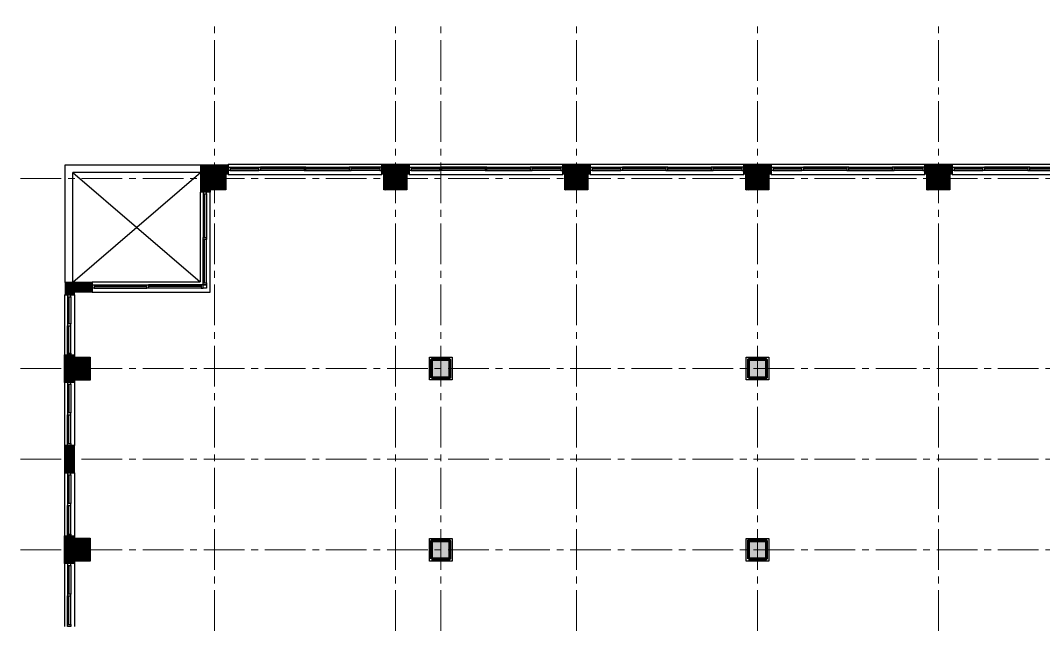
# Model space of a CAD drawing. Header units: inches. Extents: x -58 to 2079, y -173 to 1932.
# Drawn here: x -58 to 1298, y 1129 to 1932 of the extents above; entities that cross this region are included whole.
import ezdxf

# ---------------------------------------------------------------- set-up
doc = ezdxf.new("R2010")
doc.units = ezdxf.units.IN
doc.header["$LTSCALE"] = 72
doc.header["$MEASUREMENT"] = 0
doc.linetypes.add('CENTER2', pattern=[1.125, 0.75, -0.125, 0.125, -0.125])
doc.layers.get('0').update_dxf_attribs({"linetype": 'CONTINUOUS'})
doc.layers.add('A-Wall-Bldg', color=235, linetype='CONTINUOUS')
doc.layers.add('S-Cols-Patt', color=5, linetype='CONTINUOUS', lineweight=60)
doc.layers.add('S-Grid', color=8, linetype='CENTER2', lineweight=13)

# ---------------------------------------------------------------- blocks, each defined once
blk = doc.blocks.new('A$C02883848')
h = blk.add_hatch()
h.set_pattern_fill('ANSI31', color=6, scale=10, style=0)
h.set_pattern_definition([(45, (-4.7809, -750.3497), (-0.8838835, 0.8838835), [])])
h.paths.add_polyline_path([(13.25, 18.25), (13.25, 15.25), (34.25, 15.25), (34.25, -15.25), (13.25, -15.25), (13.25, -18.25), (0, -18.25), (0, 18.25)])
at = {"color": 6}
blk.add_lwpolyline([(13.25, 18.25), (13.25, 15.25), (34.25, 15.25), (34.25, -15.25), (13.25, -15.25), (13.25, -18.25), (0, -18.25), (0, 18.25)], close=True, dxfattribs=at)
blk = doc.blocks.new('A$C3F80055B')
at = {"color": 6}
for p, q in [((0, 41.75), (0, -41.75)), ((4, 39.25), (4, 1.25)), ((5, 39.25), (5, 1.25)), ((6, 39.25), (6, 1.25)), ((8.5, 39.25), (8.5, 1.25)), ((4, -39.25), (4, -1.25)), ((5, -39.25), (5, -1.25)), ((6, -39.25), (6, -1.25)), ((8.5, -39.25), (8.5, -1.25))]:
    blk.add_line(p, q, dxfattribs=at)
for points in [[(4, 41.75), (4, 39.25), (8.5, 39.25), (8.5, 41.75)], [(4, 1.25), (4, -1.25), (8.5, -1.25), (8.5, 1.25)], [(4, -41.75), (4, -39.25), (8.5, -39.25), (8.5, -41.75)]]:
    blk.add_lwpolyline(points, close=True, dxfattribs=at)
at = {"color": 6, "flags": 128}
blk.add_lwpolyline([(13.25, 41.75), (13.5, 41.75), (13.5, -41.75), (13.25, -41.75)], dxfattribs=at)
blk = doc.blocks.new('A$C71075FA8')
h = blk.add_hatch()
h.set_pattern_fill('ANSI31', color=6, scale=10, style=0)
h.set_pattern_definition([(45, (-4.9227, -635.6225), (-0.8838835, 0.8838835), [])])
h.paths.add_polyline_path([(0, 18.25), (13.25, 18.25), (13.25, -18.25), (0, -18.25)])
at = {"color": 6, "flags": 128}
blk.add_lwpolyline([(13.25, 18.25), (0, 18.25), (0, -18.25), (13.25, -18.25)], close=True, dxfattribs=at)
blk = doc.blocks.new('A$C192C5959')
at = {"color": 6}
for p, q in [((-101.75, 0.01375), (101.75, 0.01375)), ((-101.75, 0.01375), (-101.75, -13.5)), ((101.75, 0.01375), (101.75, -13.5)), ((-101.75, -13.5), (101.75, -13.5)), ((-99.25, -4), (-61.25, -4)), ((-99.25, -5), (-61.25, -5)), ((-99.25, -6), (-61.25, -6)), ((-99.25, -8.5), (-61.25, -8.5)), ((-1.25, -4), (-58.75, -4)), ((-1.25, -5), (-58.75, -5)), ((-1.25, -6), (-58.75, -6)), ((-1.25, -8.5), (-58.75, -8.5)), ((1.25, -4), (58.75, -4)), ((1.25, -5), (58.75, -5)), ((1.25, -6), (58.75, -6)), ((1.25, -8.5), (58.75, -8.5)), ((99.25, -4), (61.25, -4)), ((99.25, -5), (61.25, -5)), ((99.25, -6), (61.25, -6)), ((99.25, -8.5), (61.25, -8.5))]:
    blk.add_line(p, q, dxfattribs=at)
for points in [[(-101.75, -4), (-99.25, -4), (-99.25, -8.5), (-101.75, -8.5)], [(-61.25, -4), (-58.75, -4), (-58.75, -8.5), (-61.25, -8.5)], [(1.25, -4), (-1.25, -4), (-1.25, -8.5), (1.25, -8.5)], [(61.25, -4), (58.75, -4), (58.75, -8.5), (61.25, -8.5)], [(101.75, -4), (99.25, -4), (99.25, -8.5), (101.75, -8.5)]]:
    blk.add_lwpolyline(points, close=True, dxfattribs=at)
blk = doc.blocks.new('A$C1DE7074B')
at = {"color": 6}
for p, q in [((-101.75, 0), (101.75, 0)), ((-101.75, 0), (-101.75, -13.5)), ((101.75, 0), (101.75, -13.5)), ((-101.75, -13.5), (101.75, -13.5)), ((-99.25, -4), (-61.25, -4)), ((-99.25, -5), (-61.25, -5)), ((-99.25, -6), (-61.25, -6)), ((-99.25, -8.5), (-61.25, -8.5)), ((-1.25, -4), (-58.75, -4)), ((-1.25, -5), (-58.75, -5)), ((-1.25, -6), (-58.75, -6)), ((-1.25, -8.5), (-58.75, -8.5)), ((1.25, -4), (58.75, -4)), ((1.25, -5), (58.75, -5)), ((1.25, -6), (58.75, -6)), ((1.25, -8.5), (58.75, -8.5)), ((99.25, -4), (61.25, -4)), ((99.25, -5), (61.25, -5)), ((99.25, -6), (61.25, -6)), ((99.25, -8.5), (61.25, -8.5))]:
    blk.add_line(p, q, dxfattribs=at)
for points in [[(-101.75, -4), (-99.25, -4), (-99.25, -8.5), (-101.75, -8.5)], [(-61.25, -4), (-58.75, -4), (-58.75, -8.5), (-61.25, -8.5)], [(1.25, -4), (-1.25, -4), (-1.25, -8.5), (1.25, -8.5)], [(61.25, -4), (58.75, -4), (58.75, -8.5), (61.25, -8.5)], [(101.75, -4), (99.25, -4), (99.25, -8.5), (101.75, -8.5)]]:
    blk.add_lwpolyline(points, close=True, dxfattribs=at)
blk = doc.blocks.new('A$C2B082AA3')
h = blk.add_hatch()
h.set_pattern_fill('ANSI31', color=6, scale=10, style=0)
h.set_pattern_definition([(45, (-185.7809, -1740.336), (-0.8838835, 0.8838835), [])])
h.paths.add_polyline_path([(0, 0), (36.25, 0), (36.25, -12.25), (33.25, -12.25), (33.25, -33.23625), (12.25, -33.23625), (12.25, -36), (0, -36)])
at = {"color": 6}
blk.add_lwpolyline([(0, 0), (36.25, 0), (36.25, -12.25), (33.25, -12.25), (33.25, -33.23625), (12.25, -33.23625), (12.25, -36), (0, -36)], close=True, dxfattribs=at)
blk = doc.blocks.new('A$C03A61872')
h = blk.add_hatch()
h.set_pattern_fill('ANSI31', color=6, scale=10, style=0)
h.set_pattern_definition([(45, (-1841.7531, -1584.336), (-0.8838835, 0.8838835), [])])
h.paths.add_polyline_path([(-36, 0), (0, 0), (0, -16.23625), (-12.22225, -16.23625), (-12.22225, -12.25), (-36, -12.25)])
at = {"color": 6}
blk.add_lwpolyline([(-36, 0), (0, 0), (0, -16.23625), (-12.22225, -16.23625), (-12.22225, -12.25), (-36, -12.25)], close=True, dxfattribs=at)
blk = doc.blocks.new('A$C149541DC')
at = {"color": 6}
for p, q in [((0, 0), (0, 132.5)), ((5, 130), (5, 72.25)), ((7.5, 130), (7.5, 72.25)), ((8.5, 130), (8.5, 72.25)), ((9.5, 130), (9.5, 72.25)), ((5, 12), (5, 69.75)), ((7.5, 12), (7.5, 69.75)), ((8.5, 12), (8.5, 69.75)), ((9.5, 12), (9.5, 69.75)), ((156.5, 0), (0, 0)), ((12, 9.5), (81.75, 9.5)), ((12, 8.5), (81.75, 8.5)), ((12, 7.5), (81.75, 7.5)), ((12, 5), (81.75, 5)), ((156.5, 13.5), (13.5, 13.5)), ((154, 9.5), (84.25, 9.5)), ((154, 8.5), (84.25, 8.5)), ((154, 7.5), (84.25, 7.5)), ((154, 5), (84.25, 5)), ((156.5, 13.5), (156.5, 0))]:
    blk.add_line(p, q, dxfattribs=at)
blk.add_lwpolyline([(0, 132.5), (13.5, 132.5), (13.5, 13.5)], dxfattribs=at)
for points in [[(9.5, 132.5), (9.5, 130), (5, 130), (5, 132.5)], [(9.5, 69.75), (9.5, 72.25), (5, 72.25), (5, 69.75)], [(9.5, 9.5), (9.5, 12), (5, 12), (5, 9.5)], [(9.5, 9.5), (5, 9.5), (5, 5), (9.5, 5)], [(9.5, 9.5), (12, 9.5), (12, 5), (9.5, 5)], [(84.25, 9.5), (81.75, 9.5), (81.75, 5), (84.25, 5)], [(156.5, 9.5), (154, 9.5), (154, 5), (156.5, 5)]]:
    blk.add_lwpolyline(points, close=True, dxfattribs=at)
blk = doc.blocks.new('A$C32ED4FCE')
at = {"color": 6}
for p, q in [((0, 79.5), (0, 0)), ((13.5, 79.5), (0, 79.5)), ((5, 77), (5, 41)), ((7.5, 77), (7.5, 41)), ((8.5, 77), (8.5, 41)), ((9.5, 77), (9.5, 41)), ((13.5, 79.5), (13.5, 0)), ((5, 2.5), (5, 38.5)), ((7.5, 2.5), (7.5, 38.5)), ((8.5, 2.5), (8.5, 38.5)), ((9.5, 2.5), (9.5, 38.5)), ((13.5, 0), (0, 0))]:
    blk.add_line(p, q, dxfattribs=at)
for points in [[(9.5, 79.5), (9.5, 77), (5, 77), (5, 79.5)], [(9.5, 41), (9.5, 38.5), (5, 38.5), (5, 41)], [(9.5, 0), (9.5, 2.5), (5, 2.5), (5, 0)]]:
    blk.add_lwpolyline(points, close=True, dxfattribs=at)

msp = doc.modelspace()

# ---------------------------------------------------------------- hatches: boundary and pattern name
at = {"layer": 'S-Cols-Patt'}
for points in [[(187, 1711), (211, 1711), (211, 1735), (187, 1735)], [(427, 1711), (451, 1711), (451, 1735), (427, 1735)], [(667, 1711), (691, 1711), (691, 1735), (667, 1735)], [(907, 1711), (931, 1711), (931, 1735), (907, 1735)], [(1147, 1711), (1171, 1711), (1171, 1735), (1147, 1735)], [(7, 1459), (31, 1459), (31, 1483), (7, 1483)], [(487, 1459), (511, 1459), (511, 1483), (487, 1483)], [(907, 1459), (931, 1459), (931, 1483), (907, 1483)], [(7, 1219), (31, 1219), (31, 1243), (7, 1243)], [(486.9, 1219), (510.9, 1219), (510.9, 1243), (486.9, 1243)], [(907, 1219), (931, 1219), (931, 1243), (907, 1243)]]:
    msp.add_hatch(color=256, dxfattribs=at).paths.add_polyline_path(points)

# ---------------------------------------------------------------- linework, layer by layer
at = {"layer": 'A-Wall-Bldg'}
for p, q in [((1, 1741), (181, 1741)), ((1, 1585), (1, 1741)), ((11, 1585), (11, 1731)), ((181, 1731), (11, 1731)), ((11, 1731), (180, 1586)), ((181, 1731), (11, 1585)), ((484, 1486), (514, 1486)), ((484, 1456), (484, 1486)), ((514, 1486), (514, 1456)), ((904, 1486), (934, 1486)), ((904, 1456), (904, 1486)), ((934, 1486), (934, 1456)), ((514, 1456), (484, 1456)), ((934, 1456), (904, 1456)), ((484, 1246), (514, 1246)), ((484, 1216), (484, 1246)), ((514, 1246), (514, 1216)), ((904, 1246), (934, 1246)), ((904, 1216), (904, 1246)), ((934, 1246), (934, 1216)), ((514, 1216), (484, 1216)), ((934, 1216), (904, 1216))]:
    msp.add_line(p, q, dxfattribs=at)
at = {"layer": 'S-Cols-Patt'}
for points in [[(187, 1711), (211, 1711), (211, 1735), (187, 1735)], [(427, 1711), (451, 1711), (451, 1735), (427, 1735)], [(667, 1711), (691, 1711), (691, 1735), (667, 1735)], [(907, 1711), (931, 1711), (931, 1735), (907, 1735)], [(907, 1711), (931, 1711), (931, 1735), (907, 1735)], [(1147, 1711), (1171, 1711), (1171, 1735), (1147, 1735)], [(1147, 1711), (1171, 1711), (1171, 1735), (1147, 1735)], [(7, 1459), (31, 1459), (31, 1483), (7, 1483)], [(487, 1459), (511, 1459), (511, 1483), (487, 1483)], [(907, 1459), (931, 1459), (931, 1483), (907, 1483)], [(907, 1459), (931, 1459), (931, 1483), (907, 1483)], [(907, 1459), (931, 1459), (931, 1483), (907, 1483)], [(907, 1459), (931, 1459), (931, 1483), (907, 1483)], [(7, 1219), (31, 1219), (31, 1243), (7, 1243)], [(7, 1219), (31, 1219), (31, 1243), (7, 1243)], [(7, 1219), (31, 1219), (31, 1243), (7, 1243)], [(7, 1219), (31, 1219), (31, 1243), (7, 1243)], [(7, 1219), (31, 1219), (31, 1243), (7, 1243)], [(7, 1219), (31, 1219), (31, 1243), (7, 1243)], [(487, 1219), (511, 1219), (511, 1243), (487, 1243)], [(907, 1219), (931, 1219), (931, 1243), (907, 1243)], [(907, 1219), (931, 1219), (931, 1243), (907, 1243)], [(907, 1219), (931, 1219), (931, 1243), (907, 1243)]]:
    msp.add_lwpolyline(points, close=True, dxfattribs=at)
at = {"layer": 'S-Grid', "linetype": 'CENTER2'}
for p, q in [((-58.2, 1723), (2079.2, 1723)), ((-58.2, 1471), (2079.2, 1471)), ((-58.2, 1351), (2079.2, 1351)), ((-58.2, 1231), (2079.2, 1231))]:
    msp.add_line(p, q, dxfattribs=at)
at = {"layer": 'S-Grid', "linetype": 'CENTER2', "flags": 128}
for points in [[(199, -172.6), (199, 1932.4)], [(439, -172.6), (439, 1932.4)], [(499, -172.6), (499, 1932.4)], [(679, -172.6), (679, 1932.4)], [(919, -172.6), (919, 1932.4)], [(1159, -172.6), (1159, 1932.4)]]:
    msp.add_lwpolyline(points, dxfattribs=at)

# ---------------------------------------------------------------- block references
at = {"color": 6}
for name, p in [('A$C2B082AA3', (181, 1741)), ('A$C192C5959', (559, 1742)), ('A$C192C5959', (799, 1742)), ('A$C192C5959', (1039, 1742)), ('A$C192C5959', (1279, 1742)), ('A$C02883848', (0, 1471)), ('A$C71075FA8', (0, 1351)), ('A$C02883848', (0, 1231))]:
    msp.add_blockref(name, p, dxfattribs=at)
at = {"color": 4}
for name, p in [('A$C1DE7074B', (319, 1742)), ('A$C3F80055B', (0, 1411)), ('A$C3F80055B', (0, 1291)), ('A$C3F80055B', (0, 1171))]:
    msp.add_blockref(name, p, dxfattribs=at)
at = {"color": 6, "rotation": 270}
for p in [(439, 1742), (679, 1742), (919, 1742), (1159, 1742)]:
    msp.add_blockref('A$C02883848', p, dxfattribs=at)
at = {"color": 4, "xscale": -1}
for name, p in [('A$C149541DC', (193.5, 1572.5)), ('A$C03A61872', (1, 1585)), ('A$C32ED4FCE', (13.5, 1489.2))]:
    msp.add_blockref(name, p, dxfattribs=at)

doc.saveas('drawing.dxf')
